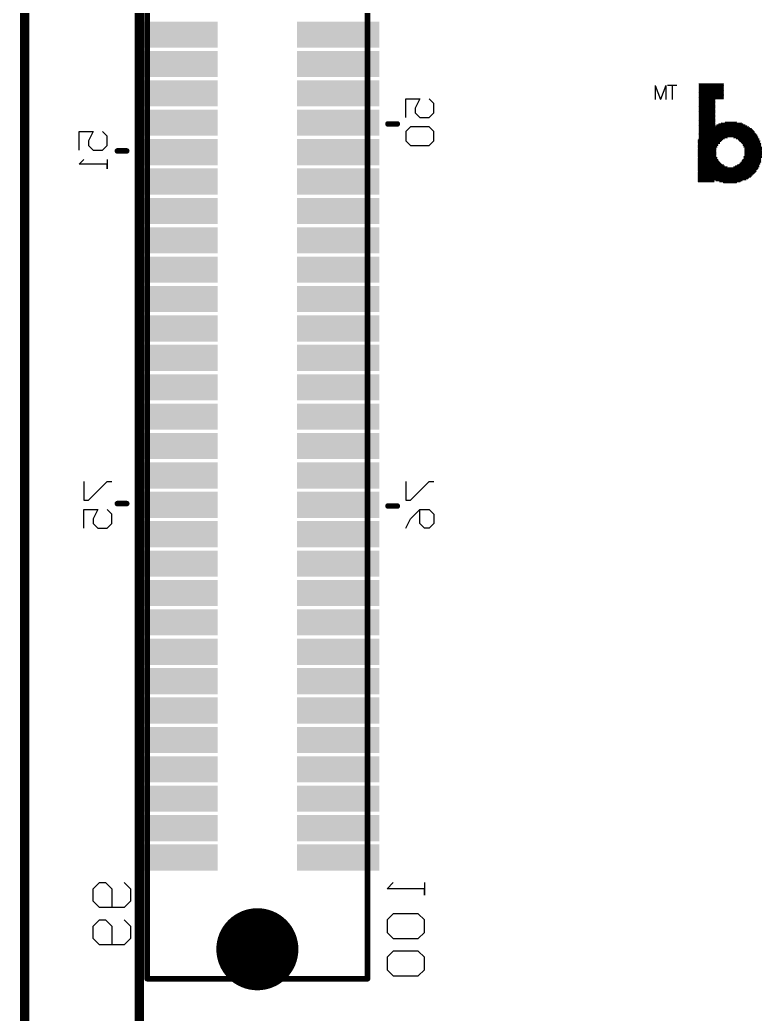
# Model space of a CAD drawing. Header units: millimetres. Extents: x 38 to 445, y 25 to 285.
# Drawn here: x 191.7 to 211.9, y 106.92 to 133.98 of the extents above; entities that cross this region are included whole.
import ezdxf

# ---------------------------------------------------------------- set-up
doc = ezdxf.new("R2010")
doc.units = ezdxf.units.MM
for name, color, linetype in [('BottomLayer', 5, 'Continuous'), ('BottomOverlay', 54, 'Continuous'), ('BottomPaste', 16, 'Continuous'), ('BottomSolder', 6, 'Continuous'), ('DrillDrawing', 1, 'Continuous'), ('InternalPlane1', 76, 'Continuous'), ('InternalPlane2', 16, 'Continuous'), ('Mechanical12', 56, 'Continuous'), ('Mechanical13', 56, 'Continuous'), ('Mechanical8', 56, 'Continuous'), ('MultiLayer', 9, 'Continuous'), ('PadHoleLayer', 156, 'Continuous'), ('TopLayer', 1, 'Continuous'), ('TopSolder', 216, 'Continuous')]:
    doc.layers.add(name, color=color, linetype=linetype)

# ---------------------------------------------------------------- blocks, each defined once
blk = doc.blocks.new('P___Z__SOM_B_10')
at = {"layer": 'BottomLayer', "const_width": 0.584}
blk.add_lwpolyline([(50.521, -28.702, 1), (51.105, -28.702, 1)], format="xyb", close=True, dxfattribs=at)
at = {"layer": 'BottomLayer'}
for points in [[(49.629, -31.454), (49.629, -30.946), (47.597, -31.454), (47.597, -30.946)], [(54.029, -31.454), (54.029, -30.946), (51.997, -31.454), (51.997, -30.946)], [(49.629, -32.254), (49.629, -31.746), (47.597, -32.254), (47.597, -31.746)], [(54.029, -32.254), (54.029, -31.746), (51.997, -32.254), (51.997, -31.746)], [(49.629, -33.054), (49.629, -32.546), (47.597, -33.054), (47.597, -32.546)], [(54.029, -33.054), (54.029, -32.546), (51.997, -33.054), (51.997, -32.546)], [(49.629, -33.854), (49.629, -33.346), (47.597, -33.854), (47.597, -33.346)], [(54.029, -33.854), (54.029, -33.346), (51.997, -33.854), (51.997, -33.346)], [(49.629, -34.654), (49.629, -34.146), (47.597, -34.654), (47.597, -34.146)], [(54.029, -34.654), (54.029, -34.146), (51.997, -34.654), (51.997, -34.146)], [(49.629, -35.454), (49.629, -34.946), (47.597, -35.454), (47.597, -34.946)], [(54.029, -35.454), (54.029, -34.946), (51.997, -35.454), (51.997, -34.946)], [(49.629, -36.254), (49.629, -35.746), (47.597, -36.254), (47.597, -35.746)], [(54.029, -36.254), (54.029, -35.746), (51.997, -36.254), (51.997, -35.746)], [(49.629, -37.054), (49.629, -36.546), (47.597, -37.054), (47.597, -36.546)], [(54.029, -37.054), (54.029, -36.546), (51.997, -37.054), (51.997, -36.546)], [(49.629, -37.854), (49.629, -37.346), (47.597, -37.854), (47.597, -37.346)], [(54.029, -37.854), (54.029, -37.346), (51.997, -37.854), (51.997, -37.346)], [(49.629, -38.654), (49.629, -38.146), (47.597, -38.654), (47.597, -38.146)], [(54.029, -38.654), (54.029, -38.146), (51.997, -38.654), (51.997, -38.146)], [(49.629, -39.454), (49.629, -38.946), (47.597, -39.454), (47.597, -38.946)], [(54.029, -39.454), (54.029, -38.946), (51.997, -39.454), (51.997, -38.946)], [(49.629, -40.254), (49.629, -39.746), (47.597, -40.254), (47.597, -39.746)], [(54.029, -40.254), (54.029, -39.746), (51.997, -40.254), (51.997, -39.746)], [(49.629, -41.054), (49.629, -40.546), (47.597, -41.054), (47.597, -40.546)], [(54.029, -41.054), (54.029, -40.546), (51.997, -41.054), (51.997, -40.546)], [(49.629, -41.854), (49.629, -41.346), (47.597, -41.854), (47.597, -41.346)], [(54.029, -41.854), (54.029, -41.346), (51.997, -41.854), (51.997, -41.346)], [(49.629, -42.654), (49.629, -42.146), (47.597, -42.654), (47.597, -42.146)], [(54.029, -42.654), (54.029, -42.146), (51.997, -42.654), (51.997, -42.146)], [(49.629, -43.454), (49.629, -42.946), (47.597, -43.454), (47.597, -42.946)], [(54.029, -43.454), (54.029, -42.946), (51.997, -43.454), (51.997, -42.946)], [(49.629, -44.254), (49.629, -43.746), (47.597, -44.254), (47.597, -43.746)], [(54.029, -44.254), (54.029, -43.746), (51.997, -44.254), (51.997, -43.746)], [(49.629, -45.054), (49.629, -44.546), (47.597, -45.054), (47.597, -44.546)], [(54.029, -45.054), (54.029, -44.546), (51.997, -45.054), (51.997, -44.546)], [(49.629, -45.854), (49.629, -45.346), (47.597, -45.854), (47.597, -45.346)], [(54.029, -45.854), (54.029, -45.346), (51.997, -45.854), (51.997, -45.346)], [(49.629, -46.654), (49.629, -46.146), (47.597, -46.654), (47.597, -46.146)], [(54.029, -46.654), (54.029, -46.146), (51.997, -46.654), (51.997, -46.146)], [(49.629, -47.454), (49.629, -46.946), (47.597, -47.454), (47.597, -46.946)], [(54.029, -47.454), (54.029, -46.946), (51.997, -47.454), (51.997, -46.946)], [(49.629, -48.254), (49.629, -47.746), (47.597, -48.254), (47.597, -47.746)], [(54.029, -48.254), (54.029, -47.746), (51.997, -48.254), (51.997, -47.746)], [(49.629, -49.054), (49.629, -48.546), (47.597, -49.054), (47.597, -48.546)], [(54.029, -49.054), (54.029, -48.546), (51.997, -49.054), (51.997, -48.546)], [(49.629, -49.854), (49.629, -49.346), (47.597, -49.854), (47.597, -49.346)], [(54.029, -49.854), (54.029, -49.346), (51.997, -49.854), (51.997, -49.346)], [(49.629, -50.654), (49.629, -50.146), (47.597, -50.654), (47.597, -50.146)], [(54.029, -50.654), (54.029, -50.146), (51.997, -50.654), (51.997, -50.146)], [(49.629, -51.454), (49.629, -50.946), (47.597, -51.454), (47.597, -50.946)], [(54.029, -51.454), (54.029, -50.946), (51.997, -51.454), (51.997, -50.946)], [(49.629, -52.254), (49.629, -51.746), (47.597, -52.254), (47.597, -51.746)], [(54.029, -52.254), (54.029, -51.746), (51.997, -52.254), (51.997, -51.746)], [(49.629, -53.054), (49.629, -52.546), (47.597, -53.054), (47.597, -52.546)], [(54.029, -53.054), (54.029, -52.546), (51.997, -53.054), (51.997, -52.546)], [(49.629, -53.854), (49.629, -53.346), (47.597, -53.854), (47.597, -53.346)], [(54.029, -53.854), (54.029, -53.346), (51.997, -53.854), (51.997, -53.346)]]:
    blk.add_solid(points, dxfattribs=at)
at = {"layer": 'BottomOverlay'}
for p, q in [((46.435, -27.977), (46.266, -28.146)), ((47.112, -27.977), (46.435, -27.977)), ((47.281, -28.146), (47.112, -27.977)), ((46.266, -28.146), (46.266, -28.485)), ((47.281, -28.485), (47.281, -28.146)), ((46.266, -28.485), (46.435, -28.654)), ((46.435, -28.654), (47.112, -28.654)), ((47.112, -28.654), (47.281, -28.485)), ((54.267, -28.992), (54.436, -28.823)), ((54.436, -28.823), (55.113, -28.823)), ((54.775, -29.331), (54.775, -28.823)), ((55.113, -28.823), (55.282, -28.992)), ((46.435, -28.992), (46.266, -29.162)), ((46.266, -29.162), (46.266, -29.5)), ((47.112, -28.992), (46.435, -28.992)), ((47.281, -29.162), (47.112, -28.992)), ((47.281, -29.5), (47.281, -29.162)), ((54.267, -29.331), (54.267, -28.992)), ((55.282, -28.992), (55.282, -29.331)), ((54.436, -29.5), (54.267, -29.331)), ((54.944, -29.5), (54.775, -29.331)), ((55.282, -29.331), (55.113, -29.5)), ((46.266, -29.5), (46.435, -29.67)), ((46.435, -29.67), (47.112, -29.67)), ((47.112, -29.67), (47.281, -29.5)), ((55.113, -29.5), (54.944, -29.5)), ((54.267, -30.008), (54.436, -29.839)), ((54.267, -30.347), (54.267, -30.008)), ((54.436, -29.839), (55.113, -29.839)), ((54.775, -30.347), (54.775, -29.839)), ((55.113, -29.839), (55.282, -30.008)), ((55.282, -30.008), (55.282, -30.347)), ((46.266, -30.516), (46.266, -30.177)), ((46.266, -30.177), (46.266, -30.347)), ((46.266, -30.347), (47.281, -30.347)), ((47.281, -30.347), (47.112, -30.516)), ((54.436, -30.516), (54.267, -30.347)), ((54.944, -30.516), (54.775, -30.347)), ((55.113, -30.516), (54.944, -30.516)), ((55.282, -30.347), (55.113, -30.516)), ((46.012, -40.295), (46.139, -40.168)), ((46.012, -40.549), (46.012, -40.295)), ((46.139, -40.168), (46.266, -40.168)), ((46.266, -40.168), (46.393, -40.295)), ((46.393, -40.295), (46.393, -40.676)), ((46.774, -40.168), (46.647, -40.422)), ((54.902, -40.168), (54.775, -40.295)), ((54.775, -40.295), (54.775, -40.549)), ((55.156, -40.168), (54.902, -40.168)), ((55.283, -40.295), (55.156, -40.168)), ((55.283, -40.422), (55.283, -40.295)), ((55.537, -40.168), (55.537, -40.676)), ((46.139, -40.676), (46.012, -40.549)), ((46.647, -40.422), (46.393, -40.676)), ((54.775, -40.549), (54.902, -40.676)), ((55.156, -40.676), (55.283, -40.422)), ((46.393, -40.676), (46.139, -40.676)), ((55.537, -40.676), (55.156, -40.676)), ((46.647, -40.93), (46.139, -41.438)), ((46.774, -40.93), (46.647, -40.93)), ((46.774, -41.438), (46.774, -40.93)), ((55.41, -40.93), (54.902, -41.438)), ((55.537, -40.93), (55.41, -40.93)), ((55.537, -41.438), (55.537, -40.93)), ((46.139, -41.438), (46.012, -41.438)), ((54.902, -41.438), (54.775, -41.438)), ((54.902, -50.201), (54.902, -49.947)), ((54.902, -49.947), (54.902, -50.074)), ((54.902, -50.074), (55.664, -50.074)), ((55.664, -50.074), (55.537, -50.201)), ((46.139, -50.582), (46.012, -50.709)), ((46.647, -50.582), (46.139, -50.582)), ((46.774, -50.709), (46.647, -50.582)), ((55.029, -50.455), (54.902, -50.582)), ((54.902, -50.582), (54.902, -50.836)), ((55.283, -50.455), (55.029, -50.455)), ((55.41, -50.582), (55.283, -50.455)), ((55.41, -50.709), (55.41, -50.582)), ((55.664, -50.455), (55.664, -50.963)), ((46.012, -50.709), (46.012, -50.963)), ((46.774, -50.963), (46.774, -50.709)), ((54.902, -50.836), (55.029, -50.963)), ((55.283, -50.963), (55.41, -50.709)), ((46.012, -50.963), (46.139, -51.09)), ((46.139, -51.09), (46.647, -51.09)), ((46.647, -51.09), (46.774, -50.963)), ((55.664, -50.963), (55.283, -50.963)), ((46.139, -51.344), (46.012, -51.471)), ((46.393, -51.344), (46.139, -51.344)), ((46.52, -51.471), (46.393, -51.344)), ((46.774, -51.344), (46.774, -51.852)), ((46.012, -51.471), (46.012, -51.725)), ((46.393, -51.852), (46.52, -51.598)), ((46.52, -51.598), (46.52, -51.471)), ((39.522, -52.21), (39.522, -51.829)), ((39.695, -52.21), (39.695, -51.829)), ((39.695, -52.21), (39.84, -51.829)), ((39.985, -52.21), (39.84, -51.829)), ((39.985, -52.21), (39.985, -51.829)), ((46.012, -51.725), (46.139, -51.852)), ((46.774, -51.852), (46.393, -51.852)), ((39.395, -52.21), (39.649, -52.21))]:
    blk.add_line(p, q, dxfattribs=at)
for points, const_width in [([(57.15, 0), (57.15, -101.6)], 0.254), ([(53.813, -27.9), (47.816, -27.9)], 0.152), ([(47.816, -27.9), (47.816, -30.632)], 0.152), ([(53.813, -27.9), (53.813, -30.607)], 0.152), ([(47.257, -40.767), (47.003, -40.767)], 0.152), ([(54.623, -40.833), (54.369, -40.833)], 0.152), ([(38.811, -49.797), (37.313, -49.797)], 0.0254), ([(38.811, -49.771), (37.338, -49.771)], 0.0254), ([(38.811, -49.746), (37.363, -49.746)], 0.0254), ([(38.811, -49.72), (37.389, -49.72)], 0.0254), ([(38.811, -49.695), (37.44, -49.695)], 0.0254), ([(38.811, -49.67), (37.465, -49.67)], 0.0254), ([(38.811, -49.644), (37.516, -49.644)], 0.0254), ([(38.329, -49.619), (37.617, -49.619)], 0.0254), ([(38.227, -49.593), (37.668, -49.593)], 0.0254), ([(38.125, -49.568), (37.77, -49.568)], 0.0254), ([(38.811, -49.593), (38.379, -49.593)], 0.0254), ([(38.811, -49.619), (38.379, -49.619)], 0.0254), ([(37.694, -50.076), (37.135, -50.076)], 0.0254), ([(37.846, -50), (37.16, -50)], 0.0254), ([(37.795, -50.025), (37.16, -50.025)], 0.0254), ([(37.744, -50.051), (37.16, -50.051)], 0.0254), ([(38.811, -49.949), (37.186, -49.949)], 0.0254), ([(38.811, -49.974), (37.186, -49.974)], 0.0254), ([(38.811, -49.924), (37.211, -49.924)], 0.0254), ([(38.811, -49.873), (37.236, -49.873)], 0.0254), ([(38.811, -49.898), (37.236, -49.898)], 0.0254), ([(38.811, -49.847), (37.262, -49.847)], 0.0254), ([(38.811, -49.822), (37.287, -49.822)], 0.0254), ([(38.811, -50), (38.024, -50)], 0.0254), ([(38.811, -50.025), (38.1, -50.025)], 0.0254), ([(38.811, -50.051), (38.125, -50.051)], 0.0254), ([(38.811, -50.076), (38.176, -50.076)], 0.0254), ([(37.567, -50.254), (37.084, -50.254)], 0.0254), ([(37.567, -50.279), (37.084, -50.279)], 0.0254), ([(37.541, -50.305), (37.084, -50.305)], 0.0254), ([(37.541, -50.33), (37.084, -50.33)], 0.0254), ([(37.643, -50.127), (37.109, -50.127)], 0.0254), ([(37.617, -50.152), (37.109, -50.152)], 0.0254), ([(37.617, -50.178), (37.109, -50.178)], 0.0254), ([(37.592, -50.203), (37.109, -50.203)], 0.0254), ([(37.567, -50.228), (37.109, -50.228)], 0.0254), ([(37.668, -50.101), (37.135, -50.101)], 0.0254), ([(38.811, -50.101), (38.202, -50.101)], 0.0254), ([(38.811, -50.127), (38.227, -50.127)], 0.0254), ([(38.811, -50.152), (38.252, -50.152)], 0.0254), ([(38.811, -50.178), (38.278, -50.178)], 0.0254), ([(38.811, -50.203), (38.278, -50.203)], 0.0254), ([(38.811, -50.228), (38.303, -50.228)], 0.0254), ([(38.811, -50.254), (38.303, -50.254)], 0.0254), ([(38.811, -50.279), (38.329, -50.279)], 0.0254), ([(38.811, -50.305), (38.329, -50.305)], 0.0254), ([(38.811, -50.33), (38.329, -50.33)], 0.0254), ([(37.541, -50.355), (37.084, -50.355)], 0.0254), ([(37.541, -50.381), (37.084, -50.381)], 0.0254), ([(37.541, -50.406), (37.084, -50.406)], 0.0254), ([(37.541, -50.432), (37.084, -50.432)], 0.0254), ([(37.541, -50.457), (37.084, -50.457)], 0.0254), ([(37.541, -50.482), (37.084, -50.482)], 0.0254), ([(37.541, -50.508), (37.084, -50.508)], 0.0254), ([(37.567, -50.533), (37.084, -50.533)], 0.0254), ([(37.567, -50.559), (37.109, -50.559)], 0.0254), ([(37.592, -50.584), (37.109, -50.584)], 0.0254), ([(37.592, -50.609), (37.109, -50.609)], 0.0254), ([(38.811, -50.584), (38.278, -50.584)], 0.0254), ([(38.811, -50.609), (38.278, -50.609)], 0.0254), ([(38.811, -50.533), (38.303, -50.533)], 0.0254), ([(38.811, -50.559), (38.303, -50.559)], 0.0254), ([(38.811, -50.355), (38.329, -50.355)], 0.0254), ([(38.811, -50.381), (38.329, -50.381)], 0.0254), ([(38.811, -50.406), (38.329, -50.406)], 0.0254), ([(38.811, -50.432), (38.329, -50.432)], 0.0254), ([(38.811, -50.457), (38.329, -50.457)], 0.0254), ([(38.811, -50.482), (38.329, -50.482)], 0.0254), ([(38.811, -50.508), (38.329, -50.508)], 0.0254), ([(54.623, -50.433), (54.369, -50.433)], 0.152), ([(37.617, -50.635), (37.109, -50.635)], 0.0254), ([(37.643, -50.66), (37.135, -50.66)], 0.0254), ([(37.668, -50.686), (37.135, -50.686)], 0.0254), ([(37.694, -50.711), (37.135, -50.711)], 0.0254), ([(37.719, -50.736), (37.16, -50.736)], 0.0254), ([(37.77, -50.762), (37.16, -50.762)], 0.0254), ([(37.846, -50.787), (37.186, -50.787)], 0.0254), ([(38.786, -50.813), (37.186, -50.813)], 0.0254), ([(38.786, -50.838), (37.211, -50.838)], 0.0254), ([(38.786, -50.863), (37.211, -50.863)], 0.0254), ([(38.786, -50.889), (37.236, -50.889)], 0.0254), ([(38.786, -50.787), (38.024, -50.787)], 0.0254), ([(38.786, -50.762), (38.1, -50.762)], 0.0254), ([(38.811, -50.736), (38.151, -50.736)], 0.0254), ([(38.811, -50.711), (38.176, -50.711)], 0.0254), ([(38.811, -50.686), (38.202, -50.686)], 0.0254), ([(38.811, -50.635), (38.227, -50.635)], 0.0254), ([(38.811, -50.66), (38.227, -50.66)], 0.0254), ([(38.786, -50.914), (37.262, -50.914)], 0.0254), ([(38.786, -50.94), (37.287, -50.94)], 0.0254), ([(38.786, -50.965), (37.287, -50.965)], 0.0254), ([(38.786, -50.99), (37.313, -50.99)], 0.0254), ([(38.786, -51.016), (37.338, -51.016)], 0.0254), ([(38.786, -51.041), (37.363, -51.041)], 0.0254), ([(38.786, -51.067), (37.414, -51.067)], 0.0254), ([(38.786, -51.092), (37.44, -51.092)], 0.0254), ([(38.329, -51.117), (37.49, -51.117)], 0.0254), ([(38.303, -51.143), (37.541, -51.143)], 0.0254), ([(38.786, -51.117), (38.354, -51.117)], 0.0254), ([(38.786, -51.143), (38.354, -51.143)], 0.0254), ([(47.257, -51.167), (47.003, -51.167)], 0.152), ([(38.252, -51.168), (37.592, -51.168)], 0.0254), ([(38.176, -51.194), (37.643, -51.194)], 0.0254), ([(38.075, -51.219), (37.77, -51.219)], 0.0254), ([(38.786, -51.168), (38.354, -51.168)], 0.0254), ([(38.786, -51.194), (38.354, -51.194)], 0.0254), ([(38.786, -51.219), (38.354, -51.219)], 0.0254), ([(38.786, -51.245), (38.354, -51.245)], 0.0254), ([(38.786, -51.27), (38.354, -51.27)], 0.0254), ([(38.786, -51.295), (38.354, -51.295)], 0.0254), ([(38.786, -51.321), (38.354, -51.321)], 0.0254), ([(38.786, -51.346), (38.354, -51.346)], 0.0254), ([(38.786, -51.371), (38.354, -51.371)], 0.0254), ([(38.786, -51.397), (38.354, -51.397)], 0.0254), ([(38.786, -51.422), (38.354, -51.422)], 0.0254), ([(38.786, -51.448), (38.354, -51.448)], 0.0254), ([(38.786, -51.473), (38.354, -51.473)], 0.0254), ([(38.786, -51.498), (38.354, -51.498)], 0.0254), ([(38.786, -51.524), (38.354, -51.524)], 0.0254), ([(38.786, -51.549), (38.354, -51.549)], 0.0254), ([(38.786, -51.575), (38.354, -51.575)], 0.0254), ([(38.786, -51.6), (38.354, -51.6)], 0.0254), ([(38.786, -51.626), (38.354, -51.626)], 0.0254), ([(38.786, -51.651), (38.354, -51.651)], 0.0254), ([(38.786, -51.676), (38.354, -51.676)], 0.0254), ([(38.786, -51.702), (38.354, -51.702)], 0.0254), ([(38.786, -51.854), (38.125, -51.854)], 0.0254), ([(38.786, -51.88), (38.125, -51.88)], 0.0254), ([(38.786, -51.905), (38.125, -51.905)], 0.0254), ([(38.786, -51.93), (38.125, -51.93)], 0.0254), ([(38.786, -51.956), (38.125, -51.956)], 0.0254), ([(38.786, -51.727), (38.354, -51.727)], 0.0254), ([(38.786, -51.752), (38.354, -51.752)], 0.0254), ([(38.786, -51.778), (38.354, -51.778)], 0.0254), ([(38.786, -51.803), (38.354, -51.803)], 0.0254), ([(38.786, -51.829), (38.354, -51.829)], 0.0254), ([(38.786, -51.981), (38.125, -51.981)], 0.0254), ([(38.786, -52.007), (38.125, -52.007)], 0.0254), ([(38.786, -52.032), (38.125, -52.032)], 0.0254), ([(38.786, -52.057), (38.125, -52.057)], 0.0254), ([(38.786, -52.083), (38.125, -52.083)], 0.0254), ([(38.786, -52.108), (38.125, -52.108)], 0.0254), ([(38.786, -52.133), (38.125, -52.133)], 0.0254), ([(38.786, -52.159), (38.125, -52.159)], 0.0254), ([(38.786, -52.184), (38.125, -52.184)], 0.0254), ([(38.786, -52.21), (38.125, -52.21)], 0.0254), ([(38.786, -52.235), (38.125, -52.235)], 0.0254), ([(38.786, -52.261), (38.125, -52.261)], 0.0254)]:
    blk.add_lwpolyline(points, dxfattribs=dict(at, const_width=const_width))
for points, const_width in [([(47.777, -27.9, 1), (47.854, -27.9, 1)], 0.0762), ([(47.777, -27.9, 1), (47.854, -27.9, 1)], 0.0762), ([(53.775, -27.9, 1), (53.851, -27.9, 1)], 0.0762), ([(53.775, -27.9, 1), (53.851, -27.9, 1)], 0.0762), ([(47.777, -30.632, 1), (47.854, -30.632, 1)], 0.0762), ([(53.775, -30.607, 1), (53.851, -30.607, 1)], 0.0762), ([(46.965, -40.767, 1), (47.041, -40.767, 1)], 0.0762), ([(47.219, -40.767, 1), (47.295, -40.767, 1)], 0.0762), ([(54.331, -40.833, 1), (54.407, -40.833, 1)], 0.0762), ([(54.585, -40.833, 1), (54.661, -40.833, 1)], 0.0762), ([(37.306, -49.797, 1), (37.319, -49.797, 1)], 0.0127), ([(37.332, -49.771, 1), (37.344, -49.771, 1)], 0.0127), ([(37.357, -49.746, 1), (37.37, -49.746, 1)], 0.0127), ([(37.382, -49.72, 1), (37.395, -49.72, 1)], 0.0127), ([(37.433, -49.695, 1), (37.446, -49.695, 1)], 0.0127), ([(37.459, -49.67, 1), (37.471, -49.67, 1)], 0.0127), ([(37.509, -49.644, 1), (37.522, -49.644, 1)], 0.0127), ([(37.611, -49.619, 1), (37.624, -49.619, 1)], 0.0127), ([(37.662, -49.593, 1), (37.675, -49.593, 1)], 0.0127), ([(37.763, -49.568, 1), (37.776, -49.568, 1)], 0.0127), ([(38.119, -49.568, 1), (38.132, -49.568, 1)], 0.0127), ([(38.221, -49.593, 1), (38.233, -49.593, 1)], 0.0127), ([(38.322, -49.619, 1), (38.335, -49.619, 1)], 0.0127), ([(38.373, -49.593, 1), (38.386, -49.593, 1)], 0.0127), ([(38.373, -49.619, 1), (38.386, -49.619, 1)], 0.0127), ([(38.805, -49.593, 1), (38.818, -49.593, 1)], 0.0127), ([(38.805, -49.619, 1), (38.818, -49.619, 1)], 0.0127), ([(38.805, -49.644, 1), (38.818, -49.644, 1)], 0.0127), ([(38.805, -49.67, 1), (38.818, -49.67, 1)], 0.0127), ([(38.805, -49.695, 1), (38.818, -49.695, 1)], 0.0127), ([(38.805, -49.72, 1), (38.818, -49.72, 1)], 0.0127), ([(38.805, -49.746, 1), (38.818, -49.746, 1)], 0.0127), ([(38.805, -49.771, 1), (38.818, -49.771, 1)], 0.0127), ([(38.805, -49.797, 1), (38.818, -49.797, 1)], 0.0127), ([(37.128, -50.076, 1), (37.141, -50.076, 1)], 0.0127), ([(37.154, -50, 1), (37.167, -50, 1)], 0.0127), ([(37.154, -50.025, 1), (37.167, -50.025, 1)], 0.0127), ([(37.154, -50.051, 1), (37.167, -50.051, 1)], 0.0127), ([(37.179, -49.949, 1), (37.192, -49.949, 1)], 0.0127), ([(37.179, -49.974, 1), (37.192, -49.974, 1)], 0.0127), ([(37.205, -49.924, 1), (37.217, -49.924, 1)], 0.0127), ([(37.23, -49.873, 1), (37.243, -49.873, 1)], 0.0127), ([(37.23, -49.898, 1), (37.243, -49.898, 1)], 0.0127), ([(37.255, -49.847, 1), (37.268, -49.847, 1)], 0.0127), ([(37.281, -49.822, 1), (37.294, -49.822, 1)], 0.0127), ([(37.687, -50.076, 1), (37.7, -50.076, 1)], 0.0127), ([(37.738, -50.051, 1), (37.751, -50.051, 1)], 0.0127), ([(37.789, -50.025, 1), (37.802, -50.025, 1)], 0.0127), ([(37.84, -50, 1), (37.852, -50, 1)], 0.0127), ([(38.017, -50, 1), (38.03, -50, 1)], 0.0127), ([(38.094, -50.025, 1), (38.106, -50.025, 1)], 0.0127), ([(38.119, -50.051, 1), (38.132, -50.051, 1)], 0.0127), ([(38.17, -50.076, 1), (38.183, -50.076, 1)], 0.0127), ([(38.805, -49.822, 1), (38.818, -49.822, 1)], 0.0127), ([(38.805, -49.847, 1), (38.818, -49.847, 1)], 0.0127), ([(38.805, -49.873, 1), (38.818, -49.873, 1)], 0.0127), ([(38.805, -49.898, 1), (38.818, -49.898, 1)], 0.0127), ([(38.805, -49.924, 1), (38.818, -49.924, 1)], 0.0127), ([(38.805, -49.949, 1), (38.818, -49.949, 1)], 0.0127), ([(38.805, -49.974, 1), (38.818, -49.974, 1)], 0.0127), ([(38.805, -50, 1), (38.818, -50, 1)], 0.0127), ([(38.805, -50.025, 1), (38.818, -50.025, 1)], 0.0127), ([(38.805, -50.051, 1), (38.818, -50.051, 1)], 0.0127), ([(38.805, -50.076, 1), (38.818, -50.076, 1)], 0.0127), ([(37.078, -50.254, 1), (37.09, -50.254, 1)], 0.0127), ([(37.078, -50.279, 1), (37.09, -50.279, 1)], 0.0127), ([(37.078, -50.305, 1), (37.09, -50.305, 1)], 0.0127), ([(37.078, -50.33, 1), (37.09, -50.33, 1)], 0.0127), ([(37.103, -50.127, 1), (37.116, -50.127, 1)], 0.0127), ([(37.103, -50.152, 1), (37.116, -50.152, 1)], 0.0127), ([(37.103, -50.178, 1), (37.116, -50.178, 1)], 0.0127), ([(37.103, -50.203, 1), (37.116, -50.203, 1)], 0.0127), ([(37.103, -50.228, 1), (37.116, -50.228, 1)], 0.0127), ([(37.128, -50.101, 1), (37.141, -50.101, 1)], 0.0127), ([(37.535, -50.305, 1), (37.548, -50.305, 1)], 0.0127), ([(37.535, -50.33, 1), (37.548, -50.33, 1)], 0.0127), ([(37.56, -50.228, 1), (37.573, -50.228, 1)], 0.0127), ([(37.56, -50.254, 1), (37.573, -50.254, 1)], 0.0127), ([(37.56, -50.279, 1), (37.573, -50.279, 1)], 0.0127), ([(37.586, -50.203, 1), (37.598, -50.203, 1)], 0.0127), ([(37.611, -50.152, 1), (37.624, -50.152, 1)], 0.0127), ([(37.611, -50.178, 1), (37.624, -50.178, 1)], 0.0127), ([(37.636, -50.127, 1), (37.649, -50.127, 1)], 0.0127), ([(37.662, -50.101, 1), (37.675, -50.101, 1)], 0.0127), ([(38.195, -50.101, 1), (38.208, -50.101, 1)], 0.0127), ([(38.221, -50.127, 1), (38.233, -50.127, 1)], 0.0127), ([(38.246, -50.152, 1), (38.259, -50.152, 1)], 0.0127), ([(38.271, -50.178, 1), (38.284, -50.178, 1)], 0.0127), ([(38.271, -50.203, 1), (38.284, -50.203, 1)], 0.0127), ([(38.297, -50.228, 1), (38.31, -50.228, 1)], 0.0127), ([(38.297, -50.254, 1), (38.31, -50.254, 1)], 0.0127), ([(38.322, -50.279, 1), (38.335, -50.279, 1)], 0.0127), ([(38.322, -50.305, 1), (38.335, -50.305, 1)], 0.0127), ([(38.322, -50.33, 1), (38.335, -50.33, 1)], 0.0127), ([(38.805, -50.101, 1), (38.818, -50.101, 1)], 0.0127), ([(38.805, -50.127, 1), (38.818, -50.127, 1)], 0.0127), ([(38.805, -50.152, 1), (38.818, -50.152, 1)], 0.0127), ([(38.805, -50.178, 1), (38.818, -50.178, 1)], 0.0127), ([(38.805, -50.203, 1), (38.818, -50.203, 1)], 0.0127), ([(38.805, -50.228, 1), (38.818, -50.228, 1)], 0.0127), ([(38.805, -50.254, 1), (38.818, -50.254, 1)], 0.0127), ([(38.805, -50.279, 1), (38.818, -50.279, 1)], 0.0127), ([(38.805, -50.305, 1), (38.818, -50.305, 1)], 0.0127), ([(38.805, -50.33, 1), (38.818, -50.33, 1)], 0.0127), ([(37.078, -50.355, 1), (37.09, -50.355, 1)], 0.0127), ([(37.078, -50.381, 1), (37.09, -50.381, 1)], 0.0127), ([(37.078, -50.406, 1), (37.09, -50.406, 1)], 0.0127), ([(37.078, -50.432, 1), (37.09, -50.432, 1)], 0.0127), ([(37.078, -50.457, 1), (37.09, -50.457, 1)], 0.0127), ([(37.078, -50.482, 1), (37.09, -50.482, 1)], 0.0127), ([(37.078, -50.508, 1), (37.09, -50.508, 1)], 0.0127), ([(37.078, -50.533, 1), (37.09, -50.533, 1)], 0.0127), ([(37.103, -50.559, 1), (37.116, -50.559, 1)], 0.0127), ([(37.103, -50.584, 1), (37.116, -50.584, 1)], 0.0127), ([(37.103, -50.609, 1), (37.116, -50.609, 1)], 0.0127), ([(37.535, -50.355, 1), (37.548, -50.355, 1)], 0.0127), ([(37.535, -50.381, 1), (37.548, -50.381, 1)], 0.0127), ([(37.535, -50.406, 1), (37.548, -50.406, 1)], 0.0127), ([(37.535, -50.432, 1), (37.548, -50.432, 1)], 0.0127), ([(37.535, -50.457, 1), (37.548, -50.457, 1)], 0.0127), ([(37.535, -50.482, 1), (37.548, -50.482, 1)], 0.0127), ([(37.535, -50.508, 1), (37.548, -50.508, 1)], 0.0127), ([(37.56, -50.533, 1), (37.573, -50.533, 1)], 0.0127), ([(37.56, -50.559, 1), (37.573, -50.559, 1)], 0.0127), ([(37.586, -50.584, 1), (37.598, -50.584, 1)], 0.0127), ([(37.586, -50.609, 1), (37.598, -50.609, 1)], 0.0127), ([(38.271, -50.584, 1), (38.284, -50.584, 1)], 0.0127), ([(38.271, -50.609, 1), (38.284, -50.609, 1)], 0.0127), ([(38.297, -50.533, 1), (38.31, -50.533, 1)], 0.0127), ([(38.297, -50.559, 1), (38.31, -50.559, 1)], 0.0127), ([(38.322, -50.355, 1), (38.335, -50.355, 1)], 0.0127), ([(38.322, -50.381, 1), (38.335, -50.381, 1)], 0.0127), ([(38.322, -50.406, 1), (38.335, -50.406, 1)], 0.0127), ([(38.322, -50.432, 1), (38.335, -50.432, 1)], 0.0127), ([(38.322, -50.457, 1), (38.335, -50.457, 1)], 0.0127), ([(38.322, -50.482, 1), (38.335, -50.482, 1)], 0.0127), ([(38.322, -50.508, 1), (38.335, -50.508, 1)], 0.0127), ([(38.805, -50.355, 1), (38.818, -50.355, 1)], 0.0127), ([(38.805, -50.381, 1), (38.818, -50.381, 1)], 0.0127), ([(38.805, -50.406, 1), (38.818, -50.406, 1)], 0.0127), ([(38.805, -50.432, 1), (38.818, -50.432, 1)], 0.0127), ([(38.805, -50.457, 1), (38.818, -50.457, 1)], 0.0127), ([(38.805, -50.482, 1), (38.818, -50.482, 1)], 0.0127), ([(38.805, -50.508, 1), (38.818, -50.508, 1)], 0.0127), ([(38.805, -50.533, 1), (38.818, -50.533, 1)], 0.0127), ([(38.805, -50.559, 1), (38.818, -50.559, 1)], 0.0127), ([(38.805, -50.584, 1), (38.818, -50.584, 1)], 0.0127), ([(38.805, -50.609, 1), (38.818, -50.609, 1)], 0.0127), ([(54.331, -50.433, 1), (54.407, -50.433, 1)], 0.0762), ([(54.585, -50.433, 1), (54.661, -50.433, 1)], 0.0762), ([(37.103, -50.635, 1), (37.116, -50.635, 1)], 0.0127), ([(37.128, -50.66, 1), (37.141, -50.66, 1)], 0.0127), ([(37.128, -50.686, 1), (37.141, -50.686, 1)], 0.0127), ([(37.128, -50.711, 1), (37.141, -50.711, 1)], 0.0127), ([(37.154, -50.736, 1), (37.167, -50.736, 1)], 0.0127), ([(37.154, -50.762, 1), (37.167, -50.762, 1)], 0.0127), ([(37.179, -50.787, 1), (37.192, -50.787, 1)], 0.0127), ([(37.179, -50.813, 1), (37.192, -50.813, 1)], 0.0127), ([(37.205, -50.838, 1), (37.217, -50.838, 1)], 0.0127), ([(37.205, -50.863, 1), (37.217, -50.863, 1)], 0.0127), ([(37.23, -50.889, 1), (37.243, -50.889, 1)], 0.0127), ([(37.611, -50.635, 1), (37.624, -50.635, 1)], 0.0127), ([(37.636, -50.66, 1), (37.649, -50.66, 1)], 0.0127), ([(37.662, -50.686, 1), (37.675, -50.686, 1)], 0.0127), ([(37.687, -50.711, 1), (37.7, -50.711, 1)], 0.0127), ([(37.713, -50.736, 1), (37.725, -50.736, 1)], 0.0127), ([(37.763, -50.762, 1), (37.776, -50.762, 1)], 0.0127), ([(37.84, -50.787, 1), (37.852, -50.787, 1)], 0.0127), ([(38.017, -50.787, 1), (38.03, -50.787, 1)], 0.0127), ([(38.094, -50.762, 1), (38.106, -50.762, 1)], 0.0127), ([(38.144, -50.736, 1), (38.157, -50.736, 1)], 0.0127), ([(38.17, -50.711, 1), (38.183, -50.711, 1)], 0.0127), ([(38.195, -50.686, 1), (38.208, -50.686, 1)], 0.0127), ([(38.221, -50.635, 1), (38.233, -50.635, 1)], 0.0127), ([(38.221, -50.66, 1), (38.233, -50.66, 1)], 0.0127), ([(38.779, -50.762, 1), (38.792, -50.762, 1)], 0.0127), ([(38.779, -50.787, 1), (38.792, -50.787, 1)], 0.0127), ([(38.779, -50.813, 1), (38.792, -50.813, 1)], 0.0127), ([(38.779, -50.838, 1), (38.792, -50.838, 1)], 0.0127), ([(38.779, -50.863, 1), (38.792, -50.863, 1)], 0.0127), ([(38.779, -50.889, 1), (38.792, -50.889, 1)], 0.0127), ([(38.805, -50.635, 1), (38.818, -50.635, 1)], 0.0127), ([(38.805, -50.66, 1), (38.818, -50.66, 1)], 0.0127), ([(38.805, -50.686, 1), (38.818, -50.686, 1)], 0.0127), ([(38.805, -50.711, 1), (38.818, -50.711, 1)], 0.0127), ([(38.805, -50.736, 1), (38.818, -50.736, 1)], 0.0127), ([(37.255, -50.914, 1), (37.268, -50.914, 1)], 0.0127), ([(37.281, -50.94, 1), (37.294, -50.94, 1)], 0.0127), ([(37.281, -50.965, 1), (37.294, -50.965, 1)], 0.0127), ([(37.306, -50.99, 1), (37.319, -50.99, 1)], 0.0127), ([(37.332, -51.016, 1), (37.344, -51.016, 1)], 0.0127), ([(37.357, -51.041, 1), (37.37, -51.041, 1)], 0.0127), ([(37.408, -51.067, 1), (37.421, -51.067, 1)], 0.0127), ([(37.433, -51.092, 1), (37.446, -51.092, 1)], 0.0127), ([(37.484, -51.117, 1), (37.497, -51.117, 1)], 0.0127), ([(37.535, -51.143, 1), (37.548, -51.143, 1)], 0.0127), ([(38.297, -51.143, 1), (38.31, -51.143, 1)], 0.0127), ([(38.322, -51.117, 1), (38.335, -51.117, 1)], 0.0127), ([(38.348, -51.117, 1), (38.36, -51.117, 1)], 0.0127), ([(38.348, -51.143, 1), (38.36, -51.143, 1)], 0.0127), ([(38.779, -50.914, 1), (38.792, -50.914, 1)], 0.0127), ([(38.779, -50.94, 1), (38.792, -50.94, 1)], 0.0127), ([(38.779, -50.965, 1), (38.792, -50.965, 1)], 0.0127), ([(38.779, -50.99, 1), (38.792, -50.99, 1)], 0.0127), ([(38.779, -51.016, 1), (38.792, -51.016, 1)], 0.0127), ([(38.779, -51.041, 1), (38.792, -51.041, 1)], 0.0127), ([(38.779, -51.067, 1), (38.792, -51.067, 1)], 0.0127), ([(38.779, -51.092, 1), (38.792, -51.092, 1)], 0.0127), ([(38.779, -51.117, 1), (38.792, -51.117, 1)], 0.0127), ([(38.779, -51.143, 1), (38.792, -51.143, 1)], 0.0127), ([(46.965, -51.167, 1), (47.041, -51.167, 1)], 0.0762), ([(47.219, -51.167, 1), (47.295, -51.167, 1)], 0.0762), ([(37.586, -51.168, 1), (37.598, -51.168, 1)], 0.0127), ([(37.636, -51.194, 1), (37.649, -51.194, 1)], 0.0127), ([(37.763, -51.219, 1), (37.776, -51.219, 1)], 0.0127), ([(38.068, -51.219, 1), (38.081, -51.219, 1)], 0.0127), ([(38.17, -51.194, 1), (38.183, -51.194, 1)], 0.0127), ([(38.246, -51.168, 1), (38.259, -51.168, 1)], 0.0127), ([(38.348, -51.168, 1), (38.36, -51.168, 1)], 0.0127), ([(38.348, -51.194, 1), (38.36, -51.194, 1)], 0.0127), ([(38.348, -51.219, 1), (38.36, -51.219, 1)], 0.0127), ([(38.348, -51.245, 1), (38.36, -51.245, 1)], 0.0127), ([(38.348, -51.27, 1), (38.36, -51.27, 1)], 0.0127), ([(38.348, -51.295, 1), (38.36, -51.295, 1)], 0.0127), ([(38.348, -51.321, 1), (38.36, -51.321, 1)], 0.0127), ([(38.348, -51.346, 1), (38.36, -51.346, 1)], 0.0127), ([(38.348, -51.371, 1), (38.36, -51.371, 1)], 0.0127), ([(38.348, -51.397, 1), (38.36, -51.397, 1)], 0.0127), ([(38.348, -51.422, 1), (38.36, -51.422, 1)], 0.0127), ([(38.779, -51.168, 1), (38.792, -51.168, 1)], 0.0127), ([(38.779, -51.194, 1), (38.792, -51.194, 1)], 0.0127), ([(38.779, -51.219, 1), (38.792, -51.219, 1)], 0.0127), ([(38.779, -51.245, 1), (38.792, -51.245, 1)], 0.0127), ([(38.779, -51.27, 1), (38.792, -51.27, 1)], 0.0127), ([(38.779, -51.295, 1), (38.792, -51.295, 1)], 0.0127), ([(38.779, -51.321, 1), (38.792, -51.321, 1)], 0.0127), ([(38.779, -51.346, 1), (38.792, -51.346, 1)], 0.0127), ([(38.779, -51.371, 1), (38.792, -51.371, 1)], 0.0127), ([(38.779, -51.397, 1), (38.792, -51.397, 1)], 0.0127), ([(38.779, -51.422, 1), (38.792, -51.422, 1)], 0.0127), ([(38.348, -51.448, 1), (38.36, -51.448, 1)], 0.0127), ([(38.348, -51.473, 1), (38.36, -51.473, 1)], 0.0127), ([(38.348, -51.498, 1), (38.36, -51.498, 1)], 0.0127), ([(38.348, -51.524, 1), (38.36, -51.524, 1)], 0.0127), ([(38.348, -51.549, 1), (38.36, -51.549, 1)], 0.0127), ([(38.348, -51.575, 1), (38.36, -51.575, 1)], 0.0127), ([(38.348, -51.6, 1), (38.36, -51.6, 1)], 0.0127), ([(38.348, -51.626, 1), (38.36, -51.626, 1)], 0.0127), ([(38.348, -51.651, 1), (38.36, -51.651, 1)], 0.0127), ([(38.348, -51.676, 1), (38.36, -51.676, 1)], 0.0127), ([(38.348, -51.702, 1), (38.36, -51.702, 1)], 0.0127), ([(38.779, -51.448, 1), (38.792, -51.448, 1)], 0.0127), ([(38.779, -51.473, 1), (38.792, -51.473, 1)], 0.0127), ([(38.779, -51.498, 1), (38.792, -51.498, 1)], 0.0127), ([(38.779, -51.524, 1), (38.792, -51.524, 1)], 0.0127), ([(38.779, -51.549, 1), (38.792, -51.549, 1)], 0.0127), ([(38.779, -51.575, 1), (38.792, -51.575, 1)], 0.0127), ([(38.779, -51.6, 1), (38.792, -51.6, 1)], 0.0127), ([(38.779, -51.626, 1), (38.792, -51.626, 1)], 0.0127), ([(38.779, -51.651, 1), (38.792, -51.651, 1)], 0.0127), ([(38.779, -51.676, 1), (38.792, -51.676, 1)], 0.0127), ([(38.779, -51.702, 1), (38.792, -51.702, 1)], 0.0127), ([(38.119, -51.854, 1), (38.132, -51.854, 1)], 0.0127), ([(38.119, -51.88, 1), (38.132, -51.88, 1)], 0.0127), ([(38.119, -51.905, 1), (38.132, -51.905, 1)], 0.0127), ([(38.119, -51.93, 1), (38.132, -51.93, 1)], 0.0127), ([(38.119, -51.956, 1), (38.132, -51.956, 1)], 0.0127), ([(38.348, -51.727, 1), (38.36, -51.727, 1)], 0.0127), ([(38.348, -51.752, 1), (38.36, -51.752, 1)], 0.0127), ([(38.348, -51.778, 1), (38.36, -51.778, 1)], 0.0127), ([(38.348, -51.803, 1), (38.36, -51.803, 1)], 0.0127), ([(38.348, -51.829, 1), (38.36, -51.829, 1)], 0.0127), ([(38.779, -51.727, 1), (38.792, -51.727, 1)], 0.0127), ([(38.779, -51.752, 1), (38.792, -51.752, 1)], 0.0127), ([(38.779, -51.778, 1), (38.792, -51.778, 1)], 0.0127), ([(38.779, -51.803, 1), (38.792, -51.803, 1)], 0.0127), ([(38.779, -51.829, 1), (38.792, -51.829, 1)], 0.0127), ([(38.779, -51.854, 1), (38.792, -51.854, 1)], 0.0127), ([(38.779, -51.88, 1), (38.792, -51.88, 1)], 0.0127), ([(38.779, -51.905, 1), (38.792, -51.905, 1)], 0.0127), ([(38.779, -51.93, 1), (38.792, -51.93, 1)], 0.0127), ([(38.779, -51.956, 1), (38.792, -51.956, 1)], 0.0127), ([(38.119, -51.981, 1), (38.132, -51.981, 1)], 0.0127), ([(38.119, -52.007, 1), (38.132, -52.007, 1)], 0.0127), ([(38.119, -52.032, 1), (38.132, -52.032, 1)], 0.0127), ([(38.119, -52.057, 1), (38.132, -52.057, 1)], 0.0127), ([(38.119, -52.083, 1), (38.132, -52.083, 1)], 0.0127), ([(38.119, -52.108, 1), (38.132, -52.108, 1)], 0.0127), ([(38.119, -52.133, 1), (38.132, -52.133, 1)], 0.0127), ([(38.119, -52.159, 1), (38.132, -52.159, 1)], 0.0127), ([(38.119, -52.184, 1), (38.132, -52.184, 1)], 0.0127), ([(38.119, -52.21, 1), (38.132, -52.21, 1)], 0.0127), ([(38.119, -52.235, 1), (38.132, -52.235, 1)], 0.0127), ([(38.779, -51.981, 1), (38.792, -51.981, 1)], 0.0127), ([(38.779, -52.007, 1), (38.792, -52.007, 1)], 0.0127), ([(38.779, -52.032, 1), (38.792, -52.032, 1)], 0.0127), ([(38.779, -52.057, 1), (38.792, -52.057, 1)], 0.0127), ([(38.779, -52.083, 1), (38.792, -52.083, 1)], 0.0127), ([(38.779, -52.108, 1), (38.792, -52.108, 1)], 0.0127), ([(38.779, -52.133, 1), (38.792, -52.133, 1)], 0.0127), ([(38.779, -52.159, 1), (38.792, -52.159, 1)], 0.0127), ([(38.779, -52.184, 1), (38.792, -52.184, 1)], 0.0127), ([(38.779, -52.21, 1), (38.792, -52.21, 1)], 0.0127), ([(38.779, -52.235, 1), (38.792, -52.235, 1)], 0.0127), ([(38.119, -52.261, 1), (38.132, -52.261, 1)], 0.0127), ([(38.779, -52.261, 1), (38.792, -52.261, 1)], 0.0127)]:
    blk.add_lwpolyline(points, format="xyb", close=True, dxfattribs=dict(at, const_width=const_width))
at = {"layer": 'BottomPaste'}
for points in [[(49.629, -31.454), (49.629, -30.946), (47.597, -31.454), (47.597, -30.946)], [(54.029, -31.454), (54.029, -30.946), (51.997, -31.454), (51.997, -30.946)], [(49.629, -32.254), (49.629, -31.746), (47.597, -32.254), (47.597, -31.746)], [(54.029, -32.254), (54.029, -31.746), (51.997, -32.254), (51.997, -31.746)], [(49.629, -33.054), (49.629, -32.546), (47.597, -33.054), (47.597, -32.546)], [(54.029, -33.054), (54.029, -32.546), (51.997, -33.054), (51.997, -32.546)], [(49.629, -33.854), (49.629, -33.346), (47.597, -33.854), (47.597, -33.346)], [(54.029, -33.854), (54.029, -33.346), (51.997, -33.854), (51.997, -33.346)], [(49.629, -34.654), (49.629, -34.146), (47.597, -34.654), (47.597, -34.146)], [(54.029, -34.654), (54.029, -34.146), (51.997, -34.654), (51.997, -34.146)], [(49.629, -35.454), (49.629, -34.946), (47.597, -35.454), (47.597, -34.946)], [(54.029, -35.454), (54.029, -34.946), (51.997, -35.454), (51.997, -34.946)], [(49.629, -36.254), (49.629, -35.746), (47.597, -36.254), (47.597, -35.746)], [(54.029, -36.254), (54.029, -35.746), (51.997, -36.254), (51.997, -35.746)], [(49.629, -37.054), (49.629, -36.546), (47.597, -37.054), (47.597, -36.546)], [(54.029, -37.054), (54.029, -36.546), (51.997, -37.054), (51.997, -36.546)], [(49.629, -37.854), (49.629, -37.346), (47.597, -37.854), (47.597, -37.346)], [(54.029, -37.854), (54.029, -37.346), (51.997, -37.854), (51.997, -37.346)], [(49.629, -38.654), (49.629, -38.146), (47.597, -38.654), (47.597, -38.146)], [(54.029, -38.654), (54.029, -38.146), (51.997, -38.654), (51.997, -38.146)], [(49.629, -39.454), (49.629, -38.946), (47.597, -39.454), (47.597, -38.946)], [(54.029, -39.454), (54.029, -38.946), (51.997, -39.454), (51.997, -38.946)], [(49.629, -40.254), (49.629, -39.746), (47.597, -40.254), (47.597, -39.746)], [(54.029, -40.254), (54.029, -39.746), (51.997, -40.254), (51.997, -39.746)], [(49.629, -41.054), (49.629, -40.546), (47.597, -41.054), (47.597, -40.546)], [(54.029, -41.054), (54.029, -40.546), (51.997, -41.054), (51.997, -40.546)], [(49.629, -41.854), (49.629, -41.346), (47.597, -41.854), (47.597, -41.346)], [(54.029, -41.854), (54.029, -41.346), (51.997, -41.854), (51.997, -41.346)], [(49.629, -42.654), (49.629, -42.146), (47.597, -42.654), (47.597, -42.146)], [(54.029, -42.654), (54.029, -42.146), (51.997, -42.654), (51.997, -42.146)], [(49.629, -43.454), (49.629, -42.946), (47.597, -43.454), (47.597, -42.946)], [(54.029, -43.454), (54.029, -42.946), (51.997, -43.454), (51.997, -42.946)], [(49.629, -44.254), (49.629, -43.746), (47.597, -44.254), (47.597, -43.746)], [(54.029, -44.254), (54.029, -43.746), (51.997, -44.254), (51.997, -43.746)], [(49.629, -45.054), (49.629, -44.546), (47.597, -45.054), (47.597, -44.546)], [(54.029, -45.054), (54.029, -44.546), (51.997, -45.054), (51.997, -44.546)], [(49.629, -45.854), (49.629, -45.346), (47.597, -45.854), (47.597, -45.346)], [(54.029, -45.854), (54.029, -45.346), (51.997, -45.854), (51.997, -45.346)], [(49.629, -46.654), (49.629, -46.146), (47.597, -46.654), (47.597, -46.146)], [(54.029, -46.654), (54.029, -46.146), (51.997, -46.654), (51.997, -46.146)], [(49.629, -47.454), (49.629, -46.946), (47.597, -47.454), (47.597, -46.946)], [(54.029, -47.454), (54.029, -46.946), (51.997, -47.454), (51.997, -46.946)], [(49.629, -48.254), (49.629, -47.746), (47.597, -48.254), (47.597, -47.746)], [(54.029, -48.254), (54.029, -47.746), (51.997, -48.254), (51.997, -47.746)], [(49.629, -49.054), (49.629, -48.546), (47.597, -49.054), (47.597, -48.546)], [(54.029, -49.054), (54.029, -48.546), (51.997, -49.054), (51.997, -48.546)], [(49.629, -49.854), (49.629, -49.346), (47.597, -49.854), (47.597, -49.346)], [(54.029, -49.854), (54.029, -49.346), (51.997, -49.854), (51.997, -49.346)], [(49.629, -50.654), (49.629, -50.146), (47.597, -50.654), (47.597, -50.146)], [(54.029, -50.654), (54.029, -50.146), (51.997, -50.654), (51.997, -50.146)], [(49.629, -51.454), (49.629, -50.946), (47.597, -51.454), (47.597, -50.946)], [(54.029, -51.454), (54.029, -50.946), (51.997, -51.454), (51.997, -50.946)], [(49.629, -52.254), (49.629, -51.746), (47.597, -52.254), (47.597, -51.746)], [(54.029, -52.254), (54.029, -51.746), (51.997, -52.254), (51.997, -51.746)], [(49.629, -53.054), (49.629, -52.546), (47.597, -53.054), (47.597, -52.546)], [(54.029, -53.054), (54.029, -52.546), (51.997, -53.054), (51.997, -52.546)], [(49.629, -53.854), (49.629, -53.346), (47.597, -53.854), (47.597, -53.346)], [(54.029, -53.854), (54.029, -53.346), (51.997, -53.854), (51.997, -53.346)]]:
    blk.add_solid(points, dxfattribs=at)
at = {"layer": 'BottomSolder', "const_width": 0.686}
blk.add_lwpolyline([(50.47, -28.702, 1), (51.156, -28.702, 1)], format="xyb", close=True, dxfattribs=at)
at = {"layer": 'BottomSolder'}
for points in [[(49.73, -31.556), (49.73, -30.844), (47.495, -31.556), (47.495, -30.844)], [(54.13, -31.556), (54.13, -30.844), (51.895, -31.556), (51.895, -30.844)], [(49.73, -32.356), (49.73, -31.644), (47.495, -32.356), (47.495, -31.644)], [(54.13, -32.356), (54.13, -31.644), (51.895, -32.356), (51.895, -31.644)], [(49.73, -33.156), (49.73, -32.444), (47.495, -33.156), (47.495, -32.444)], [(54.13, -33.156), (54.13, -32.444), (51.895, -33.156), (51.895, -32.444)], [(49.73, -33.956), (49.73, -33.244), (47.495, -33.956), (47.495, -33.244)], [(54.13, -33.956), (54.13, -33.244), (51.895, -33.956), (51.895, -33.244)], [(49.73, -34.756), (49.73, -34.044), (47.495, -34.756), (47.495, -34.044)], [(54.13, -34.756), (54.13, -34.044), (51.895, -34.756), (51.895, -34.044)], [(49.73, -35.556), (49.73, -34.844), (47.495, -35.556), (47.495, -34.844)], [(54.13, -35.556), (54.13, -34.844), (51.895, -35.556), (51.895, -34.844)], [(49.73, -36.356), (49.73, -35.644), (47.495, -36.356), (47.495, -35.644)], [(54.13, -36.356), (54.13, -35.644), (51.895, -36.356), (51.895, -35.644)], [(49.73, -37.156), (49.73, -36.444), (47.495, -37.156), (47.495, -36.444)], [(54.13, -37.156), (54.13, -36.444), (51.895, -37.156), (51.895, -36.444)], [(49.73, -37.956), (49.73, -37.244), (47.495, -37.956), (47.495, -37.244)], [(54.13, -37.956), (54.13, -37.244), (51.895, -37.956), (51.895, -37.244)], [(49.73, -38.756), (49.73, -38.044), (47.495, -38.756), (47.495, -38.044)], [(54.13, -38.756), (54.13, -38.044), (51.895, -38.756), (51.895, -38.044)], [(49.73, -39.556), (49.73, -38.844), (47.495, -39.556), (47.495, -38.844)], [(54.13, -39.556), (54.13, -38.844), (51.895, -39.556), (51.895, -38.844)], [(49.73, -40.356), (49.73, -39.644), (47.495, -40.356), (47.495, -39.644)], [(54.13, -40.356), (54.13, -39.644), (51.895, -40.356), (51.895, -39.644)], [(49.73, -41.156), (49.73, -40.444), (47.495, -41.156), (47.495, -40.444)], [(54.13, -41.156), (54.13, -40.444), (51.895, -41.156), (51.895, -40.444)], [(49.73, -41.956), (49.73, -41.244), (47.495, -41.956), (47.495, -41.244)], [(54.13, -41.956), (54.13, -41.244), (51.895, -41.956), (51.895, -41.244)], [(49.73, -42.756), (49.73, -42.044), (47.495, -42.756), (47.495, -42.044)], [(54.13, -42.756), (54.13, -42.044), (51.895, -42.756), (51.895, -42.044)], [(49.73, -43.556), (49.73, -42.844), (47.495, -43.556), (47.495, -42.844)], [(54.13, -43.556), (54.13, -42.844), (51.895, -43.556), (51.895, -42.844)], [(49.73, -44.356), (49.73, -43.644), (47.495, -44.356), (47.495, -43.644)], [(54.13, -44.356), (54.13, -43.644), (51.895, -44.356), (51.895, -43.644)], [(49.73, -45.156), (49.73, -44.444), (47.495, -45.156), (47.495, -44.444)], [(54.13, -45.156), (54.13, -44.444), (51.895, -45.156), (51.895, -44.444)], [(49.73, -45.956), (49.73, -45.244), (47.495, -45.956), (47.495, -45.244)], [(54.13, -45.956), (54.13, -45.244), (51.895, -45.956), (51.895, -45.244)], [(49.73, -46.756), (49.73, -46.044), (47.495, -46.756), (47.495, -46.044)], [(54.13, -46.756), (54.13, -46.044), (51.895, -46.756), (51.895, -46.044)], [(49.73, -47.556), (49.73, -46.844), (47.495, -47.556), (47.495, -46.844)], [(54.13, -47.556), (54.13, -46.844), (51.895, -47.556), (51.895, -46.844)], [(49.73, -48.356), (49.73, -47.644), (47.495, -48.356), (47.495, -47.644)], [(54.13, -48.356), (54.13, -47.644), (51.895, -48.356), (51.895, -47.644)], [(49.73, -49.156), (49.73, -48.444), (47.495, -49.156), (47.495, -48.444)], [(54.13, -49.156), (54.13, -48.444), (51.895, -49.156), (51.895, -48.444)], [(49.73, -49.956), (49.73, -49.244), (47.495, -49.956), (47.495, -49.244)], [(54.13, -49.956), (54.13, -49.244), (51.895, -49.956), (51.895, -49.244)], [(49.73, -50.756), (49.73, -50.044), (47.495, -50.756), (47.495, -50.044)], [(54.13, -50.756), (54.13, -50.044), (51.895, -50.756), (51.895, -50.044)], [(49.73, -51.556), (49.73, -50.844), (47.495, -51.556), (47.495, -50.844)], [(54.13, -51.556), (54.13, -50.844), (51.895, -51.556), (51.895, -50.844)], [(49.73, -52.356), (49.73, -51.644), (47.495, -52.356), (47.495, -51.644)], [(54.13, -52.356), (54.13, -51.644), (51.895, -52.356), (51.895, -51.644)], [(49.73, -53.156), (49.73, -52.444), (47.495, -53.156), (47.495, -52.444)], [(54.13, -53.156), (54.13, -52.444), (51.895, -53.156), (51.895, -52.444)], [(49.73, -53.956), (49.73, -53.244), (47.495, -53.956), (47.495, -53.244)], [(54.13, -53.956), (54.13, -53.244), (51.895, -53.956), (51.895, -53.244)]]:
    blk.add_solid(points, dxfattribs=at)
at = {"layer": 'InternalPlane1', "const_width": 1.117}
blk.add_lwpolyline([(50.254, -28.702, 1), (51.371, -28.702, 1)], format="xyb", close=True, dxfattribs=at)
at = {"layer": 'InternalPlane2', "const_width": 1.117}
blk.add_lwpolyline([(50.254, -28.702, 1), (51.371, -28.702, 1)], format="xyb", close=True, dxfattribs=at)
at = {"layer": 'Mechanical12', "const_width": 0.254}
for points in [[(50.813, -28.448), (50.813, -28.956)], [(51.067, -28.702), (50.559, -28.702)]]:
    blk.add_lwpolyline(points, dxfattribs=at)
at = {"layer": 'Mechanical12', "const_width": 0.127}
for points in [[(50.749, -28.448, 1), (50.876, -28.448, 1)], [(50.495, -28.702, 1), (50.622, -28.702, 1)], [(51.003, -28.702, 1), (51.13, -28.702, 1)], [(50.749, -28.956, 1), (50.876, -28.956, 1)]]:
    blk.add_lwpolyline(points, format="xyb", close=True, dxfattribs=at)
at = {"layer": 'Mechanical13', "const_width": 0.152}
for points in [[(53.813, -27.9), (47.813, -27.9)], [(47.813, -27.9), (47.813, -73.7)], [(53.813, -27.9), (53.813, -73.7)]]:
    blk.add_lwpolyline(points, dxfattribs=at)
at = {"layer": 'Mechanical13', "const_width": 0.0762}
for points in [[(47.775, -27.9, 1), (47.851, -27.9, 1)], [(47.775, -27.9, 1), (47.851, -27.9, 1)], [(53.775, -27.9, 1), (53.851, -27.9, 1)], [(53.775, -27.9, 1), (53.851, -27.9, 1)]]:
    blk.add_lwpolyline(points, format="xyb", close=True, dxfattribs=at)
at = {"layer": 'MultiLayer', "const_width": 0.584}
blk.add_lwpolyline([(50.521, -28.702, 1), (51.105, -28.702, 1)], format="xyb", close=True, dxfattribs=at)
at = {"layer": 'PadHoleLayer', "const_width": 0.609}
blk.add_lwpolyline([(50.508, -28.702, 1), (51.117, -28.702, 1)], format="xyb", close=True, dxfattribs=at)
at = {"layer": 'TopLayer', "const_width": 0.584}
blk.add_lwpolyline([(50.521, -28.702, 1), (51.105, -28.702, 1)], format="xyb", close=True, dxfattribs=at)
at = {"layer": 'TopSolder', "const_width": 0.686}
blk.add_lwpolyline([(50.47, -28.702, 1), (51.156, -28.702, 1)], format="xyb", close=True, dxfattribs=at)

msp = doc.modelspace()

# ---------------------------------------------------------------- linework, layer by layer
at = {"layer": 'DrillDrawing', "const_width": 0.0508}
for points in [[(197.907, 108.935), (198.415, 108.935)], [(197.907, 108.427), (197.907, 108.935)], [(198.415, 108.427), (198.415, 108.935)], [(197.907, 108.427), (198.415, 108.427)]]:
    msp.add_lwpolyline(points, dxfattribs=at)
at = {"layer": 'DrillDrawing', "const_width": 0.0254}
for points in [[(197.894, 108.935, 1), (197.92, 108.935, 1)], [(197.894, 108.935, 1), (197.92, 108.935, 1)], [(198.402, 108.935, 1), (198.428, 108.935, 1)], [(198.402, 108.935, 1), (198.428, 108.935, 1)], [(197.894, 108.427, 1), (197.92, 108.427, 1)], [(197.894, 108.427, 1), (197.92, 108.427, 1)], [(198.402, 108.427, 1), (198.428, 108.427, 1)], [(198.402, 108.427, 1), (198.428, 108.427, 1)]]:
    msp.add_lwpolyline(points, format="xyb", close=True, dxfattribs=at)
at = {"layer": 'Mechanical8', "const_width": 0.254}
msp.add_lwpolyline([(194.945, 91.186), (194.945, 184.995)], dxfattribs=at)

# ---------------------------------------------------------------- block references
at = {"rotation": 180}
msp.add_blockref('P___Z__SOM_B_10', (248.974, 79.979), dxfattribs=at)

doc.saveas('drawing.dxf')
